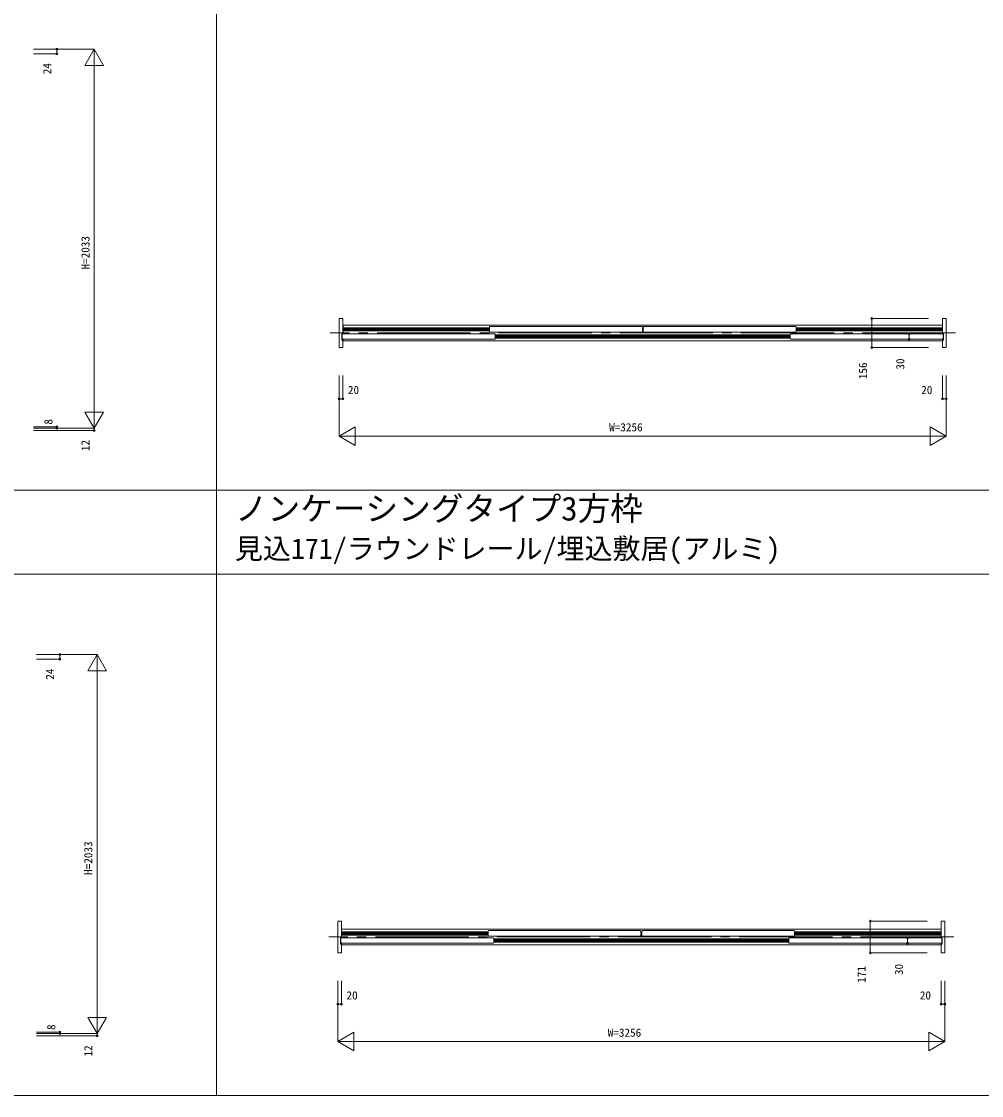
# Model space of a CAD drawing. Units: millimetres, scale not verified. Extents: x -14341 to 14341, y -10000 to 10000.
# Drawn here: x -9687 to -4539, y -10000 to -4239 of the extents above; entities that cross this region are included whole.
import ezdxf
from ezdxf.enums import TextEntityAlignment as Align

# ---------------------------------------------------------------- set-up
doc = ezdxf.new("R2010")
doc.units = ezdxf.units.MM
doc.header["$LTSCALE"] = 50
doc.linetypes.add('USER1', pattern=[13, 10, -1, 1, -1])
doc.layers.add('0-0_0', color=7, linetype='Continuous')
for name, color, linetype, lineweight in [('0-1_YKK_F1', 7, 'Continuous', 18), ('0-4_YKK_N1', 2, 'Continuous', 18), ('0-5_YKK_B1', 4, 'Continuous', 18), ('0-6_YKK_Z1', 7, 'Continuous', 18)]:
    doc.layers.add(name, color=color, linetype=linetype, lineweight=lineweight)
doc.styles.add('ＭＳ ゴシック', font='')
doc.styles.get('ＭＳ ゴシック').set_extended_font_data('MS Gothic')

msp = doc.modelspace()

# ---------------------------------------------------------------- linework, layer by layer
at = {"layer": '0-1_YKK_F1'}
for p, q in [((-8640.51, -10000), (-8640.51, 9500)), ((-14340.51, -6752.5), (14159.49, -6752.5)), ((-14340.51, -7202.5), (14159.49, -7202.5)), ((-14340.51, -10000), (14340.51, -10000))]:
    msp.add_line(p, q, dxfattribs=at)
at = {"layer": '0-4_YKK_N1'}
for p, q in [((-9622.01, -4387.5), (-9297.01, -4387.5)), ((-9622.01, -4411.5), (-9497.01, -4411.5)), ((-9497.01, -4387.5), (-9497.01, -4411.5)), ((-9347.01, -4474.1), (-9297.01, -4387.5)), ((-9297.01, -6420.5), (-9297.01, -4387.5)), ((-9297.01, -4387.5), (-9247.01, -4474.1)), ((-9347.01, -4474.1), (-9247.01, -4474.1)), ((-5128.01, -5987.5), (-5128.01, -5831.5)), ((-4823.01, -5831.5), (-5128.01, -5831.5)), ((-4928.01, -5943.5), (-4928.01, -5913.5)), ((-4823.01, -5987.5), (-5128.01, -5987.5)), ((-7984.01, -6137.5), (-7984.01, -6462.5)), ((-7964.01, -6137.5), (-7964.01, -6262.5)), ((-4728.01, -6137.5), (-4728.01, -6462.5)), ((-7984.01, -6262.5), (-7964.01, -6262.5)), ((-9347.01, -6333.9), (-9247.01, -6333.9)), ((-9347.01, -6333.9), (-9297.01, -6420.5)), ((-9297.01, -6420.5), (-9247.01, -6333.9)), ((-9622.01, -6420.5), (-9297.01, -6420.5)), ((-9622.01, -6432.5), (-9297.01, -6432.5)), ((-9297.01, -6420.5), (-9297.01, -6432.5)), ((-7984.01, -6462.5), (-7897.41, -6412.5)), ((-7897.41, -6412.5), (-7897.41, -6512.5)), ((-4814.61, -6412.5), (-4814.61, -6512.5)), ((-4814.61, -6412.5), (-4728.01, -6462.5)), ((-7984.01, -6462.5), (-4728.01, -6462.5)), ((-7984.01, -6462.5), (-7897.41, -6512.5)), ((-4814.61, -6512.5), (-4728.01, -6462.5)), ((-9607.01, -7635), (-9282.01, -7635)), ((-9607.01, -7659), (-9482.01, -7659)), ((-9482.01, -7635), (-9482.01, -7659)), ((-9332.01, -7721.6), (-9282.01, -7635)), ((-9282.01, -9668), (-9282.01, -7635)), ((-9282.01, -7635), (-9232.01, -7721.6)), ((-9332.01, -7721.6), (-9232.01, -7721.6)), ((-5135.51, -9235), (-5135.51, -9064)), ((-4830.51, -9064), (-5135.51, -9064)), ((-4935.51, -9183.5), (-4935.51, -9153.5)), ((-4830.51, -9235), (-5135.51, -9235)), ((-7991.51, -9385), (-7991.51, -9710)), ((-7971.51, -9385), (-7971.51, -9510)), ((-4735.51, -9385), (-4735.51, -9710)), ((-7991.51, -9510), (-7971.51, -9510)), ((-9332.01, -9581.4), (-9232.01, -9581.4)), ((-9332.01, -9581.4), (-9282.01, -9668)), ((-9282.01, -9668), (-9232.01, -9581.4)), ((-9607.01, -9668), (-9282.01, -9668)), ((-9282.01, -9668), (-9282.01, -9680)), ((-7991.51, -9710), (-7904.91, -9660)), ((-7904.91, -9660), (-7904.91, -9760)), ((-4822.11, -9660), (-4822.11, -9760)), ((-4822.11, -9660), (-4735.51, -9710)), ((-9607.01, -9680), (-9282.01, -9680)), ((-7991.51, -9710), (-4735.51, -9710)), ((-7991.51, -9710), (-7904.91, -9760)), ((-4822.11, -9760), (-4735.51, -9710))]:
    msp.add_line(p, q, dxfattribs=at)
for points in [[(-4748.01, -6137.5), (-4748.01, -6262.5), (-4728.01, -6262.5)], [(-9622.01, -6412.5), (-9497.01, -6412.5), (-9497.01, -6420.5)], [(-4755.51, -9385), (-4755.51, -9510), (-4735.51, -9510)], [(-9607.01, -9660), (-9482.01, -9660), (-9482.01, -9668)]]:
    msp.add_lwpolyline(points, dxfattribs=at)
for centre in [(-9497.01, -4387.5), (-9497.01, -4411.5), (-5128.01, -5831.5), (-4928.01, -5913.5), (-5128.01, -5987.5), (-4928.01, -5943.5), (-7984.01, -6262.5), (-7964.01, -6262.5), (-4748.01, -6262.5), (-4728.01, -6262.5), (-9497.01, -6412.5), (-9497.01, -6420.5), (-9297.01, -6432.5), (-9482.01, -7635), (-9482.01, -7659), (-5135.51, -9064), (-4935.51, -9153.5), (-4935.51, -9183.5), (-5135.51, -9235), (-7991.51, -9510), (-7971.51, -9510), (-4755.51, -9510), (-4735.51, -9510), (-9482.01, -9660), (-9482.01, -9668), (-9282.01, -9680)]:
    msp.add_circle(centre, 5, dxfattribs=at)
at = {"layer": '0-5_YKK_B1'}
for p, q in [((-7964.01, -5833.5), (-7964.01, -5907.5)), ((-4749.01, -5868), (-7963.01, -5868)), ((-7963.01, -5868), (-7963.01, -5913.5)), ((-7176.01, -5875.5), (-7178.01, -5877.5)), ((-7176.01, -5875.5), (-6360.01, -5875.5)), ((-6360.01, -5875.5), (-6358.01, -5877.5)), ((-6352.01, -5875.5), (-6354.01, -5877.5)), ((-6352.01, -5875.5), (-5536.01, -5875.5)), ((-5536.01, -5875.5), (-5534.01, -5877.5)), ((-4749.01, -5868), (-4749.01, -5913.5)), ((-4748.01, -5833.5), (-4748.01, -5907.5)), ((-7969.01, -5910.5), (-7969.01, -5946.5)), ((-7965.51, -5913.5), (-7967.51, -5915.5)), ((-7967.51, -5941.5), (-7967.51, -5915.5)), ((-7965.01, -5908.5), (-7967.01, -5908.5)), ((-7965.51, -5913.5), (-7149.51, -5913.5)), ((-7963.01, -5882), (-7178.01, -5882)), ((-7963.01, -5884.6), (-7178.01, -5884.6)), ((-7963.01, -5888.8), (-7178.01, -5888.8)), ((-7963.01, -5892.2), (-7178.01, -5892.2)), ((-7963.01, -5896.4), (-7178.01, -5896.4)), ((-7963.01, -5899), (-7178.01, -5899)), ((-7178.01, -5903.5), (-7178.01, -5877.5)), ((-7178.01, -5903.5), (-7176.01, -5905.5)), ((-7176.01, -5905.5), (-6360.01, -5905.5)), ((-7147.51, -5915.5), (-7149.51, -5913.5)), ((-7147.51, -5915.5), (-7147.51, -5941.5)), ((-5564.51, -5920), (-7147.51, -5920)), ((-5564.51, -5922.6), (-7147.51, -5922.6)), ((-5564.51, -5926.8), (-7147.51, -5926.8)), ((-5564.51, -5930.2), (-7147.51, -5930.2)), ((-6360.01, -5905.5), (-6358.01, -5903.5)), ((-6358.01, -5877.5), (-6358.01, -5903.5)), ((-6358.01, -5882), (-6354.01, -5882)), ((-6358.01, -5884.6), (-6354.01, -5884.6)), ((-6358.01, -5888.8), (-6354.01, -5888.8)), ((-6358.01, -5892.2), (-6354.01, -5892.2)), ((-6358.01, -5896.4), (-6354.01, -5896.4)), ((-6358.01, -5899), (-6354.01, -5899)), ((-6354.01, -5877.5), (-6354.01, -5903.5)), ((-6352.01, -5905.5), (-6354.01, -5903.5)), ((-6352.01, -5905.5), (-5536.01, -5905.5)), ((-5564.51, -5915.5), (-5562.51, -5913.5)), ((-5564.51, -5915.5), (-5564.51, -5941.5)), ((-5562.51, -5913.5), (-4746.51, -5913.5)), ((-5534.01, -5903.5), (-5536.01, -5905.5)), ((-5534.01, -5903.5), (-5534.01, -5877.5)), ((-5534.01, -5882), (-4749.01, -5882)), ((-5534.01, -5884.6), (-4749.01, -5884.6)), ((-5534.01, -5888.8), (-4749.01, -5888.8)), ((-5534.01, -5892.2), (-4749.01, -5892.2)), ((-5534.01, -5896.4), (-4749.01, -5896.4)), ((-5534.01, -5899), (-4749.01, -5899)), ((-4747.01, -5908.5), (-4745.01, -5908.5)), ((-4746.51, -5913.5), (-4744.51, -5915.5)), ((-4744.51, -5941.5), (-4744.51, -5915.5)), ((-4743.01, -5910.5), (-4743.01, -5946.5)), ((-7965.51, -5943.5), (-7967.51, -5941.5)), ((-7967.01, -5948.5), (-7965.01, -5948.5)), ((-7965.51, -5943.5), (-7149.51, -5943.5)), ((-7964.01, -5949.5), (-7964.01, -5985.5)), ((-7963.01, -5943.5), (-7963.01, -5951)), ((-4749.01, -5951), (-7963.01, -5951)), ((-7149.51, -5943.5), (-7147.51, -5941.5)), ((-5564.51, -5934.4), (-7147.51, -5934.4)), ((-5564.51, -5937), (-7147.51, -5937)), ((-5562.51, -5943.5), (-5564.51, -5941.5)), ((-5562.51, -5943.5), (-4746.51, -5943.5)), ((-4749.01, -5943.5), (-4749.01, -5951)), ((-4748.01, -5949.5), (-4748.01, -5985.5)), ((-4745.01, -5948.5), (-4747.01, -5948.5)), ((-4746.51, -5943.5), (-4744.51, -5941.5)), ((-7971.51, -9066), (-7971.51, -9147.5)), ((-4755.51, -9066), (-4755.51, -9147.5)), ((-7976.51, -9150.5), (-7976.51, -9186.5)), ((-7973.01, -9153.5), (-7975.01, -9155.5)), ((-7975.01, -9181.5), (-7975.01, -9155.5)), ((-7972.51, -9148.5), (-7974.51, -9148.5)), ((-7973.01, -9153.5), (-7157.01, -9153.5)), ((-4756.51, -9108), (-7970.51, -9108)), ((-7970.51, -9108), (-7970.51, -9153.5)), ((-7970.51, -9122), (-7185.51, -9122)), ((-7185.51, -9124.6), (-7970.51, -9124.6)), ((-7185.51, -9128.8), (-7970.51, -9128.8)), ((-7185.51, -9132.2), (-7970.51, -9132.2)), ((-7185.51, -9136.4), (-7970.51, -9136.4)), ((-7970.51, -9139), (-7185.51, -9139)), ((-7183.51, -9115.5), (-7185.51, -9117.5)), ((-7185.51, -9143.5), (-7185.51, -9117.5)), ((-7185.51, -9143.5), (-7183.51, -9145.5)), ((-7183.51, -9115.5), (-6367.51, -9115.5)), ((-6367.51, -9145.5), (-7183.51, -9145.5)), ((-7155.01, -9155.5), (-7157.01, -9153.5)), ((-7155.01, -9155.5), (-7155.01, -9181.5)), ((-5572.01, -9160), (-7155.01, -9160)), ((-6367.51, -9115.5), (-6365.51, -9117.5)), ((-6367.51, -9145.5), (-6365.51, -9143.5)), ((-6365.51, -9117.5), (-6365.51, -9143.5)), ((-6361.51, -9122), (-6365.51, -9122)), ((-6365.51, -9124.6), (-6361.51, -9124.6)), ((-6365.51, -9128.8), (-6361.51, -9128.8)), ((-6365.51, -9132.2), (-6361.51, -9132.2)), ((-6365.51, -9136.4), (-6361.51, -9136.4)), ((-6361.51, -9139), (-6365.51, -9139)), ((-6359.51, -9115.5), (-6361.51, -9117.5)), ((-6361.51, -9117.5), (-6361.51, -9143.5)), ((-6359.51, -9145.5), (-6361.51, -9143.5)), ((-5543.51, -9115.5), (-6359.51, -9115.5)), ((-6359.51, -9145.5), (-5543.51, -9145.5)), ((-5572.01, -9155.5), (-5570.01, -9153.5)), ((-5572.01, -9155.5), (-5572.01, -9181.5)), ((-4754.01, -9153.5), (-5570.01, -9153.5)), ((-5543.51, -9115.5), (-5541.51, -9117.5)), ((-5541.51, -9143.5), (-5543.51, -9145.5)), ((-5541.51, -9143.5), (-5541.51, -9117.5)), ((-4756.51, -9122), (-5541.51, -9122)), ((-5541.51, -9124.6), (-4756.51, -9124.6)), ((-5541.51, -9128.8), (-4756.51, -9128.8)), ((-5541.51, -9132.2), (-4756.51, -9132.2)), ((-5541.51, -9136.4), (-4756.51, -9136.4)), ((-4756.51, -9139), (-5541.51, -9139)), ((-4756.51, -9108), (-4756.51, -9153.5)), ((-4754.51, -9148.5), (-4752.51, -9148.5)), ((-4754.01, -9153.5), (-4752.01, -9155.5)), ((-4752.01, -9181.5), (-4752.01, -9155.5)), ((-4750.51, -9150.5), (-4750.51, -9186.5)), ((-7973.01, -9183.5), (-7975.01, -9181.5)), ((-7974.51, -9188.5), (-7972.51, -9188.5)), ((-7157.01, -9183.5), (-7973.01, -9183.5)), ((-7971.51, -9189.5), (-7971.51, -9233)), ((-7970.51, -9183.5), (-7970.51, -9191)), ((-4756.51, -9191), (-7970.51, -9191)), ((-7157.01, -9183.5), (-7155.01, -9181.5)), ((-5572.01, -9162.6), (-7155.01, -9162.6)), ((-5572.01, -9166.8), (-7155.01, -9166.8)), ((-5572.01, -9170.2), (-7155.01, -9170.2)), ((-5572.01, -9174.4), (-7155.01, -9174.4)), ((-5572.01, -9177), (-7155.01, -9177)), ((-5570.01, -9183.5), (-5572.01, -9181.5)), ((-5570.01, -9183.5), (-4754.01, -9183.5)), ((-4756.51, -9183.5), (-4756.51, -9191)), ((-4755.51, -9189.5), (-4755.51, -9233)), ((-4752.51, -9188.5), (-4754.51, -9188.5)), ((-4754.01, -9183.5), (-4752.01, -9181.5))]:
    msp.add_line(p, q, dxfattribs=at)
for points in [[(-7966.01, -5987.5), (-7984.01, -5987.5), (-7984.01, -5962.5), (-7984.01, -5856.5), (-7984.01, -5831.5), (-7966.01, -5831.5)], [(-4746.01, -5987.5), (-4728.01, -5987.5), (-4728.01, -5962.5), (-4728.01, -5856.5), (-4728.01, -5831.5), (-4746.01, -5831.5)], [(-7973.51, -9235), (-7991.51, -9235), (-7991.51, -9202.5), (-7991.51, -9096.5), (-7991.51, -9064), (-7973.51, -9064)], [(-4753.51, -9235), (-4735.51, -9235), (-4735.51, -9202.5), (-4735.51, -9096.5), (-4735.51, -9064), (-4753.51, -9064)]]:
    msp.add_lwpolyline(points, dxfattribs=at)
for centre, radius, start, end in [((-7966.01, -5833.5), 2, 0, 90), ((-4746.01, -5833.5), 2, 90, 180), ((-7967.01, -5910.5), 2, 90, 180), ((-7965.01, -5907.5), 1, 270, 0), ((-4747.01, -5907.5), 1, 180, 270), ((-4745.01, -5910.5), 2, 0, 90), ((-7967.01, -5946.5), 2, 180, 270), ((-7966.01, -5985.5), 2, 270, 0), ((-7965.01, -5949.5), 1, 0, 90), ((-4747.01, -5949.5), 1, 90, 180), ((-4746.01, -5985.5), 2, 180, 270), ((-4745.01, -5946.5), 2, 270, 0), ((-7973.51, -9066), 2, 0, 90), ((-4753.51, -9066), 2, 90, 180), ((-7974.51, -9150.5), 2, 90, 180), ((-7972.51, -9147.5), 1, 270, 0), ((-4754.51, -9147.5), 1, 180, 270), ((-4752.51, -9150.5), 2, 0, 90), ((-7974.51, -9186.5), 2, 180, 270), ((-7972.51, -9189.5), 1, 0, 90), ((-4754.51, -9189.5), 1, 90, 180), ((-4752.51, -9186.5), 2, 270, 0), ((-7973.51, -9233), 2, 270, 0), ((-4753.51, -9233), 2, 180, 270)]:
    msp.add_arc(centre, radius, start, end, dxfattribs=at)
at = {"layer": '0-6_YKK_Z1', "linetype": 'USER1'}
for p, q in [((-4679.42, -5909.5), (-8031.51, -5909.5)), ((-4688.01, -9149.5), (-8039.01, -9149.5))]:
    msp.add_line(p, q, dxfattribs=at)

# ---------------------------------------------------------------- texts
at = {"layer": '0-0_0', "style": 'ＭＳ ゴシック'}
for s, height, p in [('ノンケーシングタイプ3方枠', 128.3, (-8542.51, -6954.22)), ('見込171/ラウンドレール/埋込敷居(アルミ)', 110, (-8542.51, -7154.27))]:
    msp.add_text(s, height=height, dxfattribs=at).set_placement(p, align=Align.BOTTOM_LEFT)
at = {"layer": '0-4_YKK_N1', "color": 7, "style": 'ＭＳ ゴシック'}
for s, p in [('24', (-9513.88, -4522.03)), ('H=2033', (-9309.01, -5569)), ('156', (-5140.01, -6157.57)), ('30', (-4940.01, -6106.25)), ('8', (-9507.76, -6400.99)), ('12', (-9309.01, -6543.16)), ('24', (-9498.88, -7769.53)), ('H=2033', (-9294.01, -8816.5)), ('171', (-5147.51, -9395.07)), ('30', (-4947.51, -9353.75)), ('8', (-9492.76, -9648.49)), ('12', (-9294.01, -9790.66))]:
    msp.add_text(s, height=43.99, rotation=90, dxfattribs=at).set_placement(p, align=Align.BOTTOM_LEFT)
for s, p in [('20', (-7936.68, -6250.5)), ('20', (-4862.6, -6250.5)), ('W=3256', (-6536.01, -6450.5)), ('W=3256', (-6536.01, -6450.5)), ('20', (-7944.18, -9498)), ('20', (-4870.1, -9498)), ('W=3256', (-6543.51, -9698))]:
    msp.add_text(s, height=43.99, dxfattribs=at).set_placement(p, align=Align.BOTTOM_LEFT)

doc.saveas('drawing.dxf')
